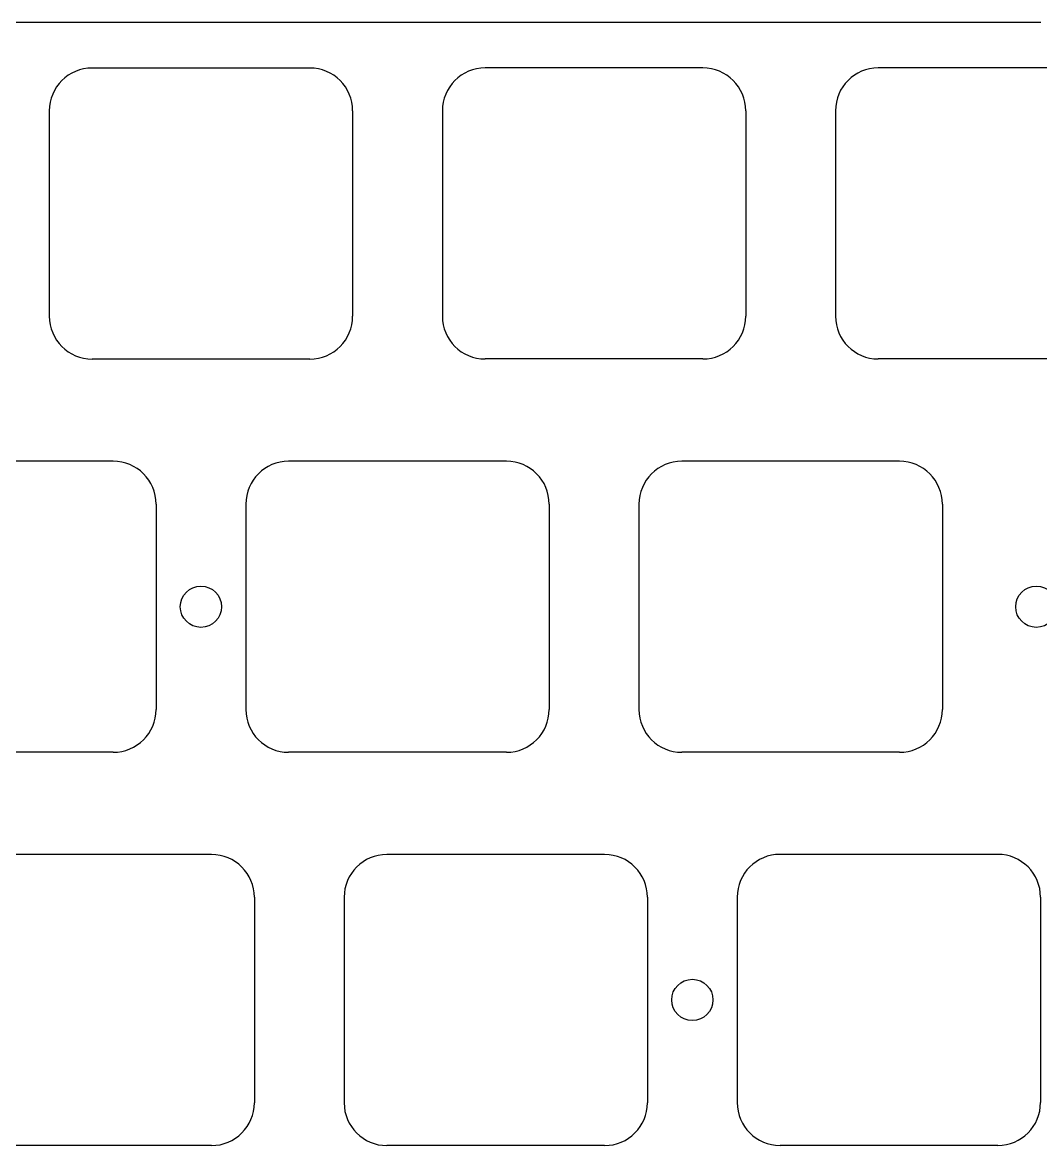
# Model space of a CAD drawing. Header units: millimetres. Extents: x -9 to 276, y -90 to 14.
# Drawn here: x 200.9 to 250.2, y -45.2 to 9.3 of the extents above; entities that cross this region are included whole.
import ezdxf

# ---------------------------------------------------------------- set-up
doc = ezdxf.new("R2010")
doc.units = ezdxf.units.MM
doc.layers.add('BLACK', color=7, linetype='CONTINUOUS')

msp = doc.modelspace()

# ---------------------------------------------------------------- linework, layer by layer
at = {"layer": 'BLACK', "linetype": 'Continuous'}
for p, q in [((201.861302, 9.25), (198.437434, 9.25)), ((205.285171, 9.25), (201.861302, 9.25)), ((213.713155, 9.249999), (205.285171, 9.25)), ((232.676119, 9.250001), (213.713155, 9.249999)), ((233.817408, 9.250002), (232.676119, 9.250001)), ((239.523856, 9.250001), (233.817408, 9.250002)), ((239.95184, 9.25), (239.523856, 9.250001)), ((242.947725, 9.25), (239.95184, 9.25)), ((243.233047, 9.250001), (242.947725, 9.25)), ((244.659659, 9.25), (243.233047, 9.250001)), ((245.002047, 9.249996), (244.659659, 9.25)), ((245.329752, 9.249992), (245.002047, 9.249996)), ((246.371593, 9.25), (245.329752, 9.249992)), ((246.731995, 9.250016), (246.371593, 9.25)), ((247.545494, 9.250039), (246.731995, 9.250016)), ((248.083527, 9.25), (247.545494, 9.250039)), ((248.446928, 9.249939), (248.083527, 9.25)), ((248.829543, 9.249875), (248.446928, 9.249939)), ((249.20263, 9.249854), (248.829543, 9.249875)), ((249.516238, 9.249896), (249.20263, 9.249854)), ((249.795462, 9.25), (249.516238, 9.249896)), ((249.927533, 9.250073), (249.795462, 9.25)), ((250.075672, 9.250154), (249.927533, 9.250073)), ((250.253576, 9.250216), (250.075672, 9.250154)), ((214.82935, 7.04385), (204.279349, 7.04385)), ((233.87645, 7.04795), (223.326449, 7.04795)), ((252.925, 7.05), (242.374999, 7.05)), ((202.20435, 4.96885), (202.20435, -4.981151)), ((216.90435, 4.96885), (216.90435, -4.98115)), ((221.25145, 4.97295), (221.25145, -4.977051)), ((235.95145, 4.97295), (235.95145, -4.97705)), ((240.3, 4.975), (240.3, -4.975001)), ((214.82935, -7.05615), (204.27935, -7.05615)), ((233.87645, -7.05205), (223.32645, -7.05205)), ((252.925, -7.05), (242.375, -7.05)), ((205.3029, -12.0041), (194.752899, -12.0041)), ((224.3529, -12.0041), (213.802899, -12.0041)), ((243.40435, -12.00615), (232.854349, -12.00615)), ((207.3779, -14.0791), (207.3779, -24.0291)), ((211.7279, -14.0791), (211.7279, -24.029101)), ((226.4279, -14.0791), (226.4279, -24.0291)), ((230.77935, -14.08115), (230.77935, -24.031151)), ((245.47935, -14.08115), (245.47935, -24.03115)), ((205.3029, -26.1041), (194.7529, -26.1041)), ((224.3529, -26.1041), (213.8029, -26.1041)), ((243.40435, -26.10615), (232.85435, -26.10615)), ((210.0654, -31.0541), (199.515399, -31.0541)), ((229.1154, -31.0541), (218.565399, -31.0541)), ((248.1625, -31.05), (237.612499, -31.05)), ((212.1404, -33.1291), (212.1404, -43.0791)), ((216.4904, -33.1291), (216.4904, -43.079101)), ((231.1904, -33.1291), (231.1904, -43.0791)), ((235.5375, -33.125), (235.5375, -43.075001)), ((250.2375, -33.125), (250.2375, -43.075)), ((210.0654, -45.1541), (199.5154, -45.1541)), ((229.1154, -45.1541), (218.5654, -45.1541)), ((248.1625, -45.15), (237.6125, -45.15))]:
    msp.add_line(p, q, dxfattribs=at)
at = {"layer": 'BLACK'}
for centre in [(209.55145, -19.05205), (250.0327, -19.05205), (233.36395, -38.10205)]:
    msp.add_circle(centre, 1, dxfattribs=at)
for centre, radius, start, end in [((204.279354, 4.968846), 2.075004, 90.0001381, 179.9998896), ((214.82935, 4.96885), 2.075, 0, 90), ((223.326454, 4.972946), 2.075004, 90.0001381, 179.9998896), ((233.87645, 4.97295), 2.075, 0, 90), ((242.375004, 4.974996), 2.075004, 90.0001381, 179.9998896), ((204.279352, -4.981148), 2.075002, 180.0000828, 269.9999448), ((214.82935, -4.98115), 2.075, 270, 0), ((223.326452, -4.977048), 2.075002, 180.0000828, 269.9999448), ((233.87645, -4.97705), 2.075, 270, 0), ((242.375002, -4.974998), 2.075002, 180.0000828, 269.9999448), ((205.3029, -14.0791), 2.075, 0, 90), ((213.802904, -14.079104), 2.075004, 90.0001381, 179.9998896), ((224.3529, -14.0791), 2.075, 0, 90), ((232.854354, -14.081154), 2.075004, 90.0001381, 179.9998896), ((243.40435, -14.08115), 2.075, 0, 90), ((205.3029, -24.0291), 2.075, 270, 0), ((213.802902, -24.029098), 2.075002, 180.0000828, 269.9999448), ((224.3529, -24.0291), 2.075, 270, 0), ((232.854352, -24.031148), 2.075002, 180.0000828, 269.9999448), ((243.40435, -24.03115), 2.075, 270, 0), ((210.0654, -33.1291), 2.075, 0, 90), ((218.565404, -33.129104), 2.075004, 90.0001381, 179.9998896), ((229.1154, -33.1291), 2.075, 0, 90), ((237.612504, -33.125004), 2.075004, 90.0001381, 179.9998896), ((248.1625, -33.125), 2.075, 0, 90), ((210.0654, -43.0791), 2.075, 270, 0), ((218.565402, -43.079098), 2.075002, 180.0000828, 269.9999448), ((229.1154, -43.0791), 2.075, 270, 0), ((237.612502, -43.074998), 2.075002, 180.0000828, 269.9999448), ((248.1625, -43.075), 2.075, 270, 0)]:
    msp.add_arc(centre, radius, start, end, dxfattribs=at)

doc.saveas('drawing.dxf')
